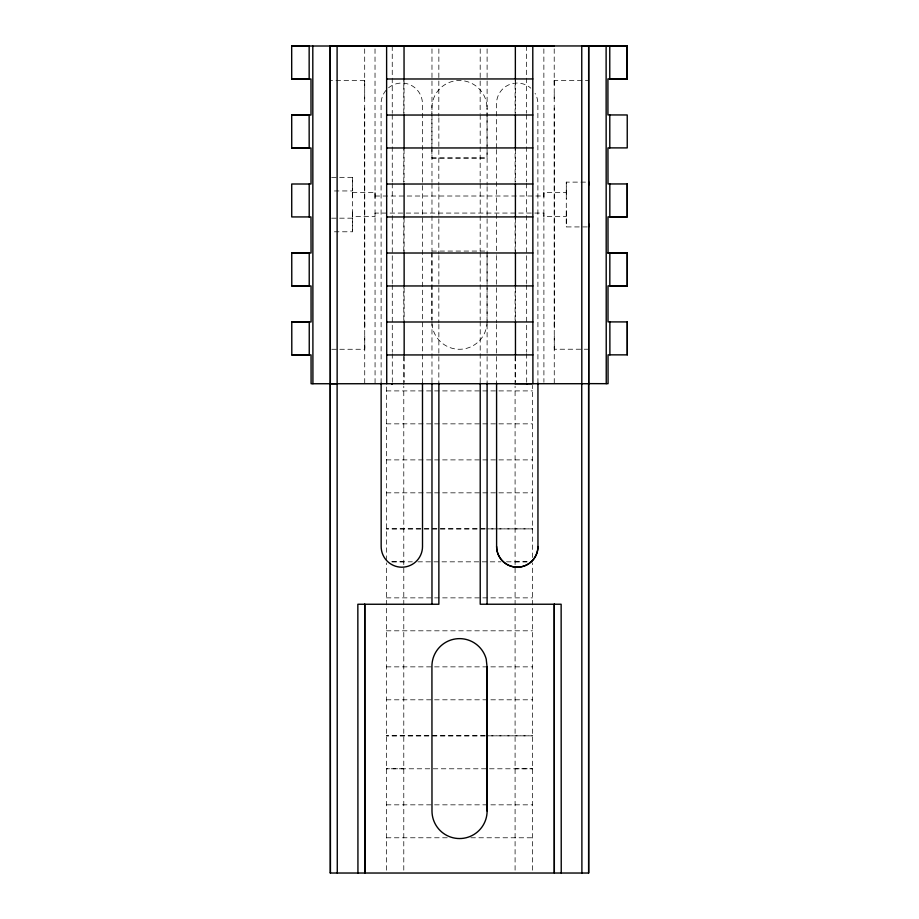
<?xml version="1.0" encoding="UTF-8"?>
<svg xmlns="http://www.w3.org/2000/svg" width="919" height="919" viewBox="0 0 919 919"><rect width="100%" height="100%" fill="white"/><g stroke="black" fill="none" stroke-linecap="round" stroke-linejoin="round"><path stroke-width="0.69" stroke-dasharray="4.59 3.45" d="M375.032 215L375.032 216.62L352.632 216.62L352.632 215M375.032 198.527L375.032 192.496L352.632 192.496L352.632 194.116M331.77 349.277L364.763 349.266L364.763 345.578M364.694 88.546L364.694 80.481L330.266 80.481M375.032 192.496L375.032 194.116M386.348 870.201L386.348 562.876M386.348 560.395L386.348 385.36M403.786 870.155L403.786 386.267M403.786 384.831L403.786 356.112M403.786 320.226L403.786 287.199M403.786 251.301L403.786 218.274M403.786 182.376L403.786 149.349M403.786 113.451L403.786 80.435M515.088 870.155L515.088 386.267M515.088 384.831L515.088 356.112M515.088 320.226L515.088 287.199M515.088 251.301L515.088 218.274M515.088 182.376L515.088 149.349M515.088 113.451L515.088 80.435M532.526 870.201L532.526 562.876M532.526 557.534L532.526 385.36M566.288 214.966L566.288 216.585L543.887 216.585L543.887 214.977M566.288 194.081L566.288 192.462L543.887 192.473L543.887 194.081M588.803 349.22L554.283 349.231L554.283 345.533M554.214 81.377L554.214 80.435L588.723 80.435M587.287 226.924L566.288 226.924L566.288 185.133L566.288 182.123L587.287 182.123M431.884 149.464L431.884 158.034L487.024 158.011L487.013 108.051M431.884 158.034L487.024 158.022M331.633 177.344L352.632 177.333L352.632 190.945L331.633 190.957M375.032 196.023L543.887 196M331.633 218.182L352.643 218.171L352.643 231.783L331.644 231.783M431.896 251.071L487.024 251.059M386.348 390.908L532.526 390.908M386.348 423.854L532.526 423.854M386.348 459.891L532.526 459.891M386.348 492.837L532.526 492.837M485.232 528.884L386.348 528.884L532.526 528.884L486.668 528.884M391.712 561.819L403.774 561.819M515.088 561.819L527.161 561.819M392.08 561.831L412.344 561.819M417.869 561.831L500.993 561.831M506.518 561.819L526.794 561.831M386.348 597.867L532.526 597.867M386.348 630.813L532.526 630.813M386.348 666.861L532.526 666.861M386.348 699.807L532.526 699.807M485.232 735.843L386.348 735.843L532.526 735.843L486.668 735.843M403.774 768.789L386.348 768.789L532.526 768.789L515.088 768.789M386.348 804.837L532.526 804.837M386.348 837.783L448.012 837.772M470.85 837.772L532.526 837.783M566.288 182.123L566.288 198.493M566.288 210.554L566.288 226.924M554.272 321.65L554.283 328.795L554.214 108.005M554.214 80.435L554.214 88.511M554.214 94.22L554.214 100.872M554.272 335.458L554.283 349.231M543.887 192.473L543.887 198.493M543.887 216.585L543.887 213.059L375.032 213.082L375.032 216.62M537.925 383.143L537.879 103.698A20.677 20.677 0 0 0 535.088 93.359M515.352 80.344L515.364 113.255M515.387 149.027L515.398 181.939M515.41 217.711L515.421 252.047M515.433 287.819L515.444 320.731M515.456 356.503L515.467 382.258M496.524 148.131L496.524 103.698A20.677 20.677 0 0 1 530.826 88.167M496.536 149.556L496.547 254.172M496.559 255.608L496.559 322.96M496.57 324.384L496.57 383.154M487.036 252.472L487.036 283.557M487.036 284.97L487.036 320.294M431.884 148.039L431.884 108.063A27.57 27.57 0 0 1 459.443 80.493A27.57 27.57 0 0 1 487.013 108.051M431.896 252.484L431.896 283.569M431.896 284.982L431.907 320.306M422.476 383.166L422.43 103.709A20.677 20.677 0 0 0 387.129 89.097M404.05 80.39L404.061 113.301M404.073 149.073L404.084 181.985M404.096 217.757L404.119 252.093M404.13 287.865L404.142 320.777M404.153 356.549L404.165 382.304M381.121 383.177L381.075 103.721A20.677 20.677 0 0 1 386.21 90.085M364.694 80.481L364.694 81.412M364.751 321.696L364.763 328.83L364.694 108.04M364.694 94.266L364.694 100.918M364.751 335.492L364.763 349.266M352.632 192.496L352.632 198.527M352.632 216.62L352.632 210.589M554.214 48.845L554.26 383.705M543.864 48.868L543.91 382.293M526.633 46.007L526.644 113.267M526.644 114.703L526.656 181.951M526.656 183.386L526.667 283.557M526.667 284.982L526.679 352.241M526.679 353.666L526.69 382.293M487.104 48.856L487.104 116.311M487.104 117.747L487.104 185.19M487.104 186.626L487.104 254.081M487.104 255.516L487.104 322.96M487.104 324.396L487.104 383.234M480.212 48.856L480.143 113.428M480.212 114.875L480.155 182.318M480.212 183.754L480.166 251.197M480.212 252.645L480.177 320.076M480.212 321.524L480.189 383.223M438.868 48.868L438.8 116.299M438.868 117.747L438.811 185.19M438.868 186.637L438.822 254.069M438.868 255.516L438.822 322.96M438.868 324.407L438.834 383.234M431.976 48.868L431.976 113.451M431.976 114.886L431.976 182.33M431.976 183.766L431.976 251.22M431.976 252.645L431.976 320.099M431.976 321.535L431.976 383.246M392.241 46.03L392.252 113.29M392.252 114.714L392.264 181.973M392.264 183.409L392.275 283.569M392.275 285.005L392.287 352.264M392.287 353.689L392.298 382.304M375.021 48.891L375.067 383.74M364.694 48.868L364.728 383.74M352.632 177.333L352.643 231.783M487.036 321.707A27.57 27.57 0 0 1 460.683 349.254A27.57 27.57 0 0 1 432.01 324.108"/><path stroke-width="1.38" d="M554.214 45.984L330.208 46.053L330.38 873.05L330.243 383.407M588.688 226.924L588.688 223.914M588.677 182.892L588.677 182.123L588.677 185.121M330.243 873.027L588.642 873.027L588.642 383.625L608.068 383.683L608.022 354.849L627.321 354.872L627.309 321.926L608.01 321.903L607.999 285.866L627.298 285.889L627.275 252.943L607.987 252.92L627.275 252.943M588.642 873.027L588.631 383.66M330.208 46.053L330.346 383.728M588.711 383.717L588.665 45.996L588.711 383.717L311.093 383.74L311.047 354.906L291.805 354.941L291.771 321.972L309.198 321.972M526.69 383.717L527.276 383.717M291.702 46.042L309.152 46.042L309.163 78.988L291.714 78.988L291.679 46.019L627.172 45.95L627.206 78.919L607.918 78.896L607.93 114.944L627.229 114.967L627.24 147.902L607.941 147.89L607.999 183.961L627.252 183.949L627.263 216.895L609.837 216.907L609.825 183.961M609.745 78.896L627.206 78.919M386.623 79L532.802 78.942M291.771 253.012L309.221 253.012L309.221 285.958L291.782 285.958L291.748 252.989L311.047 253.012L310.99 216.93L291.737 216.941L291.725 183.995L311.024 184.018L311.013 147.982L291.737 147.982L291.702 115.013L309.129 115.001L309.186 147.982M386.635 115.047L532.813 114.99M309.14 147.948L291.737 147.982M386.646 147.982L532.825 147.936M386.658 184.03L532.836 183.984M386.669 216.976L532.848 216.918M608.022 252.955L607.976 216.873L627.263 216.895L627.229 183.926M386.681 253.024L532.859 252.966M291.782 285.958L311.047 285.958L311.07 321.995L291.794 322.006M627.298 285.889L609.825 285.866L609.848 252.955M386.692 285.97L532.871 285.912M386.704 322.006L532.882 321.96M291.805 354.941L309.209 354.906M386.715 354.952L532.894 354.895M330.266 383.763L337.147 383.763L337.101 46.053M515.467 383.694L531.848 383.728M405.486 46.053L404.038 46.042L404.061 79M291.714 78.988L310.99 78.988L311.001 115.036L291.702 115.013M487.07 666.953L486.22 659.095A27.616 27.616 0 0 0 431.93 666.264L431.987 811.006A27.57 27.57 0 0 0 459.557 838.553A27.57 27.57 0 0 0 487.116 810.983L487.07 666.953L487.116 810.983M627.183 78.896L627.172 45.95L581.761 46.019L581.819 383.717M627.252 252.92L627.263 285.855M627.286 321.903L627.298 354.849M609.768 45.984L609.779 78.931M609.791 114.978L609.802 147.913M609.871 321.937L609.894 354.883M606.115 45.984L606.241 383.683M581.738 383.671L581.899 873.016M561.233 873.016L561.141 604.231L480.223 604.231L480.212 383.234M537.937 383.131L537.96 546.506A20.677 20.677 0 0 1 517.305 567.184A20.677 20.677 0 0 1 496.616 546.506M532.79 46.007L532.905 383.694M515.352 46.007L515.364 78.954M515.375 115.001L515.387 147.948M515.398 183.984L515.421 216.93M515.433 252.978L515.444 285.924M515.456 321.96L515.467 354.906M496.582 383.143L496.605 546.518A20.677 20.677 0 0 0 517.282 567.184A20.677 20.677 0 0 0 537.96 546.506M422.487 383.154L422.51 546.529A20.677 20.677 0 0 1 401.844 567.207A20.677 20.677 0 0 1 381.167 546.529L381.132 383.166M404.073 115.036L404.084 147.982M404.096 184.03L404.107 216.976M404.119 253.024L404.142 285.958M404.153 322.006L404.165 354.952M386.612 46.053L386.727 383.74M357.939 873.039L357.847 604.254L438.868 604.242L438.868 383.246M337.112 383.717L337.273 873.05M312.805 46.042L312.919 383.728M309.198 184.018L309.209 216.964M309.243 321.995L309.243 354.941M487.104 383.234L487.104 604.242M431.976 383.246L431.976 604.242M364.774 604.242L364.82 873.05L364.74 604.254M554.283 604.22L554.329 873.004L554.249 604.231M392.241 46.03L391.655 46.03L392.241 46.03M527.219 46.007L526.633 46.007L527.219 46.019M392.298 383.74L391.701 383.74L392.298 383.74"/></g></svg>
